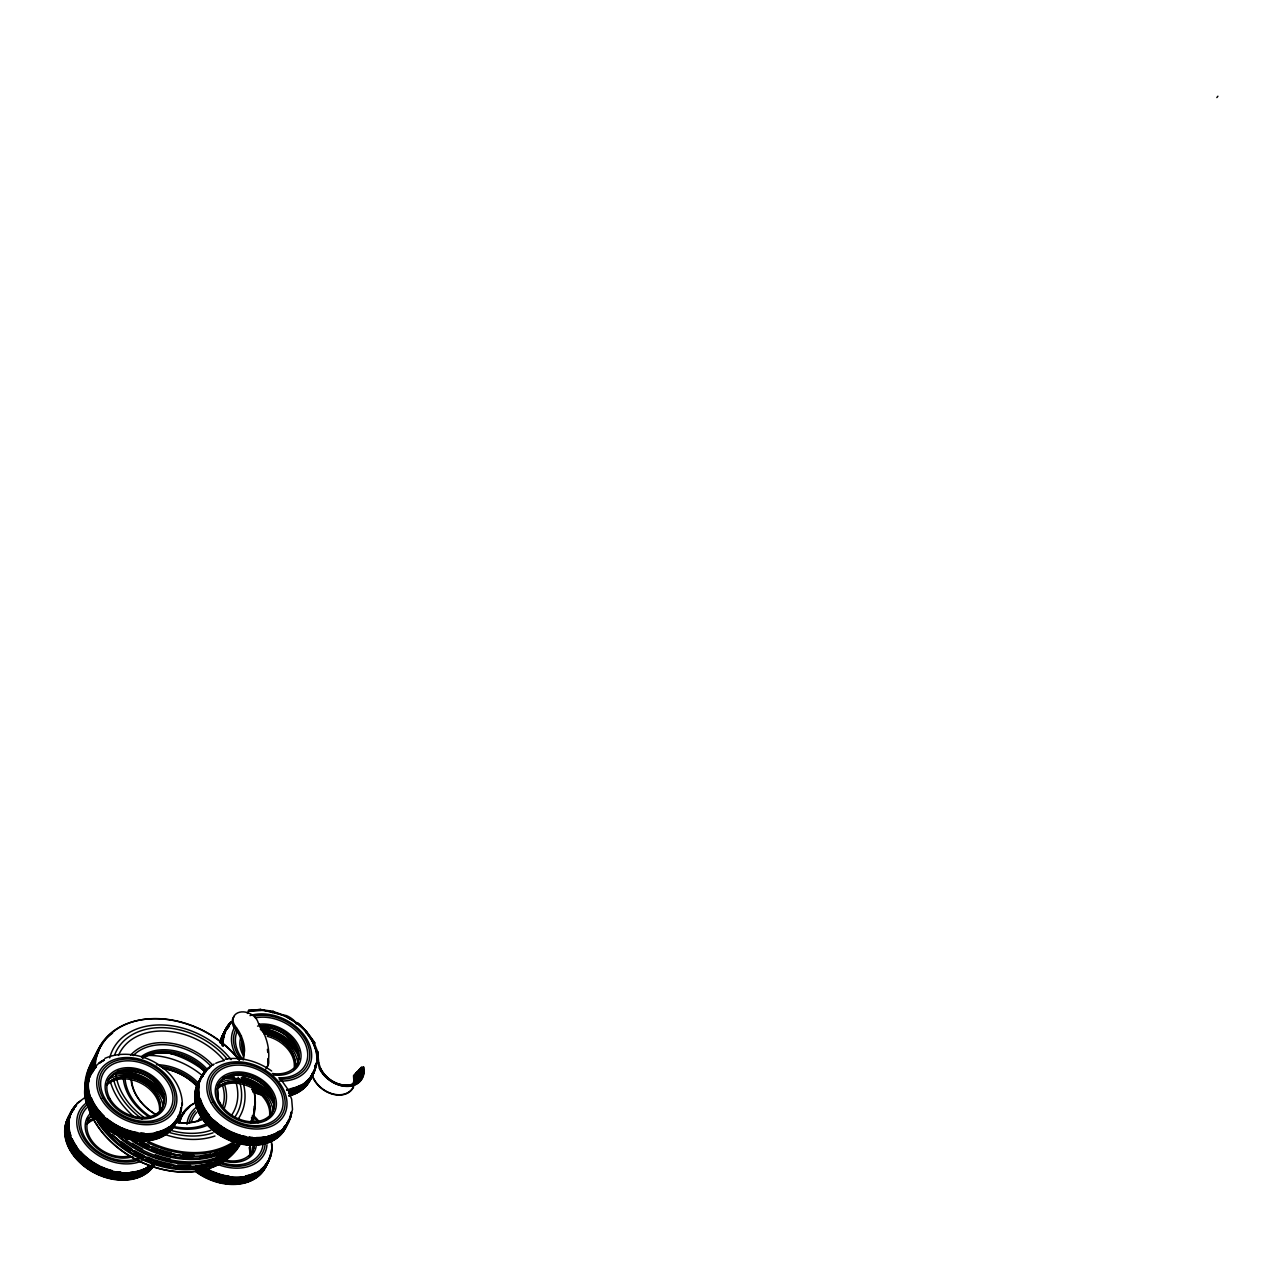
<?xml version="1.0" encoding="UTF-8"?>
<svg xmlns="http://www.w3.org/2000/svg" width="1282" height="1282" viewBox="0 0 1282 1282"><rect width="100%" height="100%" fill="white"/><g stroke="black" fill="none" stroke-linecap="round" stroke-linejoin="round"><path stroke-width="1.5" d="M243.292 1057.906L243.74 1052.314A50.655 37.29 27 0 0 237.426 1031.994L233.532 1026.465A13.413 9.871 27 0 1 234.318 1016.273M243.5 1058.964L244.558 1050.695A50.655 37.29 27 0 0 238.26 1030.375L234.366 1024.847A13.413 9.871 27 0 1 241.625 1011.899A13.413 9.871 27 0 1 258.291 1023.036A72.705 53.523 27 0 1 268.515 1059.942A13.413 9.871 27 0 1 266.656 1067.361M290.181 1118.641L292.504 1109.379L291.655 1099.219L287.681 1089.043M233.532 1026.465L234.366 1024.847M235.712 1029.366L236.529 1027.747M272.425 1012.636L273.05 1011.434L285.63 1015.825L260.631 1009.479L248.564 1010.456L247.41 1013.453M265.823 1068.98A13.413 9.871 27 0 0 267.698 1061.56L268.515 1059.942M296.366 1024.046C294.075 1016.498 272.297 1009.719 296.975 1022.828M305.965 1032.795L306.51 1031.337L296.975 1022.651C301.799 1023.02 328.192 1062.137 306.51 1031.337M305.533 1031.481L312.359 1041.112L313.577 1041.288L317.856 1052.234L317.84 1060.518M314.635 1066.816L317.247 1062.025L316.334 1051.304L317.856 1052.234M1217.9 96.23L1216.858 97.576M354.473 1076.704C352.726 1073.338 357.63 1073.899 355.098 1079.172A22.307 16.554 36.8 0 1 353.976 1083.514M354.81 1074.22L356.364 1073.162L356.332 1078.547M355.899 1073.034L358.287 1071.079L358.127 1075.983A22.868 16.97 36.8 0 1 354.505 1084.091M357.838 1070.951L359.649 1069.637L359.489 1074.556A23.124 17.163 36.8 0 1 352.117 1085.437M359.2 1069.508L360.739 1068.451L360.579 1073.403A23.332 17.323 36.8 0 1 354.505 1083.611M360.29 1068.323L363.767 1067.041L364.072 1072.377A25.72 19.086 36.8 0 1 344.858 1086.303A25.72 19.086 36.8 0 1 319.314 1068.194M76.792 1103.482L84.804 1097.632M273.05 1011.434L273.37 1012.155M104.82 1058.403C136.709 1044.125 182.172 1068.659 182.381 1104.988M248.564 1010.456L260.631 1009.479M248.884 1010.36L249.525 1011.097C280.373 1005.841 317.519 1028.805 317.455 1062.105L318.753 1062.906L317.68 1051.833M249.637 1011.242L261.191 1010.36M225.135 1059.204C241.513 1056.432 258.275 1061.528 271.656 1071.015M260.358 1009.559L273.226 1011.338M317.455 1062.105L319.506 1068.21A25.448 18.877 36.8 0 0 344.778 1086.126A25.448 18.877 36.8 0 0 363.767 1072.361L363.463 1067.057M280.838 1079.38L287.649 1088.979M312.359 1041.112L316.542 1051.673M318.593 1062.538L320.644 1068.563A23.509 17.451 36.8 0 0 343.993 1085.101A23.509 17.451 36.8 0 0 361.556 1072.393L361.252 1067.297M317.327 1057.378L317.632 1060.903M359.97 1068.675L360.258 1073.739A23.268 17.275 36.8 0 1 354.201 1083.931M358.864 1069.845L359.168 1074.893A23.076 17.115 36.8 0 1 355.515 1083.082M357.39 1072.056L357.678 1077.12A23.22 17.243 36.8 0 1 354.986 1084.219M356.941 1071.928L357.229 1076.944A22.707 16.858 36.8 0 1 354.585 1083.883M356.364 1073.162L356.652 1078.21A23.028 17.099 36.8 0 1 355.499 1082.681M355.579 1073.387L355.867 1078.37A22.451 16.666 36.8 0 1 354.745 1082.729M354.489 1074.556L354.777 1079.524A22.243 16.506 36.8 0 1 353.656 1083.835M353.512 1075.598L353.832 1080.998A22.403 16.618 36.8 0 1 352.71 1085.357M353.736 1086.639A24.021 17.82 36.8 0 1 332.23 1094.059A24.021 17.82 36.8 0 1 311.814 1074.556M361.909 1067.041A23.957 17.788 36.8 0 1 347.101 1085.245A23.957 17.788 36.8 0 1 320.516 1068.291M352.87 1087.809A23.765 17.644 36.8 0 1 331.349 1093.482A23.765 17.644 36.8 0 1 312.087 1074.46M353.816 1080.55A22.066 16.378 36.8 0 1 352.71 1084.828M355.226 1079.7A22.772 16.89 36.8 0 1 354.088 1084.123M353.159 1084.38A23.332 17.323 36.8 0 1 350.114 1085.517M357.261 1082.04A23.861 17.708 36.8 0 1 354.826 1084.027M361.043 1073.579A23.861 17.708 36.8 0 1 359.857 1078.21M358.351 1077.745A23.396 17.355 36.8 0 1 354.874 1084.46M358.768 1079.332A23.653 17.563 36.8 0 1 356.188 1083.13M360.418 1068.803A23.797 17.66 36.8 0 1 360.723 1073.931M359.537 1078.547A23.797 17.66 36.8 0 1 357.95 1081.207M355.547 1079.364A22.82 16.938 36.8 0 1 354.938 1082.393M356.108 1080.101A22.98 17.051 36.8 0 1 355.178 1083.002M356.188 1078.018A22.515 16.714 36.8 0 1 355.066 1082.393M359.313 1069.973A23.605 17.515 36.8 0 1 358.447 1079.652M234.013 1144.81A84.772 62.417 27 0 1 139.321 1141.99M92.448 1071.72A84.772 62.417 27 0 1 105.188 1040.071M252.314 1118.032A84.772 62.417 27 0 1 251.288 1121.526M237.458 1143.031A84.772 62.417 27 0 1 133.44 1140.74M91.599 1071.624A84.772 62.417 27 0 1 101.839 1044.654M214.943 1136.012A71.76 52.834 27 0 1 165.474 1134.634M134.69 1117.327A71.76 52.834 27 0 1 110.316 1081.463M109.707 1057.89A71.76 52.834 27 0 1 161.195 1024.943A71.76 52.834 27 0 1 231.064 1059.621M241.32 1077.297A71.76 52.834 27 0 1 242.635 1081.03M243.676 1084.796A71.76 52.834 27 0 1 238.148 1119.058M237.218 1144.89A84.772 62.417 27 0 1 125.267 1139.281M89.996 1074.781A84.772 62.417 27 0 1 100.236 1047.811M234.398 1144.057A84.772 62.417 27 0 1 141.308 1142.15M92.817 1070.967A84.772 62.417 27 0 1 112.592 1033.116M254.173 1106.19A84.772 62.417 27 0 1 253.74 1111.847M252.698 1117.279A84.772 62.417 27 0 1 251.064 1122.487M213.1 1132.791A67.962 50.03 27 0 1 168.295 1132.15M142.03 1118.946A67.962 50.03 27 0 1 113.553 1079.364M114.547 1055.23A67.962 50.03 27 0 1 163.631 1027.667A67.962 50.03 27 0 1 227.202 1059.028M238.083 1077.201A67.962 50.03 27 0 1 235.071 1116.75M233.981 1142.887A84.772 62.417 27 0 1 147.382 1142.486M93.971 1068.723A84.772 62.417 27 0 1 148.968 1018.918A84.772 62.417 27 0 1 238.148 1058.868M251.528 1121.942A84.772 62.417 27 0 0 253.243 1087.633A84.003 61.84 27 0 1 250.439 1122.535M232.218 1142.695A84.003 61.84 27 0 1 148.744 1141.605M95.156 1066.271A84.003 61.84 27 0 1 151.596 1018.693A84.003 61.84 27 0 1 239.093 1059.861M237.074 1143.784A84.772 62.417 27 0 1 131.389 1140.387M91.214 1072.377A84.772 62.417 27 0 1 101.454 1045.407M210.889 1130.291A64.148 47.226 27 0 1 170.362 1130.227M143.808 1117.231A64.148 47.226 27 0 1 115.845 1073.21M118.505 1055.423A64.148 47.226 27 0 1 164.993 1031.081A64.148 47.226 27 0 1 223.773 1060.15M233.052 1074.508A64.148 47.226 27 0 1 234.478 1077.825M236.337 1083.546A64.148 47.226 27 0 1 231.625 1115.148M207.347 1125.211A54.293 39.966 27 0 1 172.669 1127.439M150.491 1117.984A54.293 39.966 27 0 1 123.312 1078.322M130.556 1055.262A54.293 39.966 27 0 1 212.892 1065.294M224.382 1084.107A54.293 39.966 27 0 1 223.837 1109.267M205.889 1124.09A52.177 38.428 27 0 1 172.541 1126.237M151.228 1117.151A52.177 38.428 27 0 1 125.091 1079.027M133.216 1055.583A52.177 38.428 27 0 1 211.21 1066.496M222.251 1084.588A52.177 38.428 27 0 1 222.379 1107.199M202.7 1119.25A45.88 33.781 27 0 1 177.685 1122.359M155.507 1114.314A45.88 33.781 27 0 1 131.084 1079.909M141.693 1056.32A45.88 33.781 27 0 1 207.331 1069.492M217.636 1088.963A45.88 33.781 27 0 1 217.876 1100.116M201.675 1119.25A44.822 32.995 27 0 1 177.237 1122.279M155.555 1114.427A44.822 32.995 27 0 1 131.693 1080.806M142.062 1057.746A44.822 32.995 27 0 1 206.21 1070.63M225.44 1160.034A84.003 61.84 27 0 1 89.516 1110.789M85.237 1085.742A84.003 61.84 27 0 1 86.215 1078.402M86.631 1076.656A84.003 61.84 27 0 1 93.249 1061.913M239.91 1144.858A84.772 62.417 27 0 1 162.878 1169.376A84.772 62.417 27 0 1 89.179 1110.116M84.981 1092.488A84.772 62.417 27 0 1 95.108 1057.874M239.141 1145.659A84.772 62.417 27 0 1 170.153 1168.351A84.772 62.417 27 0 1 97.464 1121.766M85.942 1086.399A84.772 62.417 27 0 1 96.262 1055.615M239.51 1144.922A84.772 62.417 27 0 1 100.108 1124.362M86.407 1081.832A84.772 62.417 27 0 1 96.647 1054.862M239.381 1144.586A84.772 62.417 27 0 1 106.855 1129.939M87.32 1080.037A84.772 62.417 27 0 1 97.56 1053.067M239.766 1143.832A84.772 62.417 27 0 1 112.544 1134.81M87.705 1079.284A84.772 62.417 27 0 1 97.945 1052.314M223.276 1157.438A83.731 61.648 27 0 1 214.366 1161.668M212.475 1162.341A83.731 61.648 27 0 1 195.809 1165.915M190.265 1166.283A83.731 61.648 27 0 1 112.864 1135.115M89.692 1071.207A83.731 61.648 27 0 1 91.984 1064.38M238.692 1144.297A84.772 62.417 27 0 1 118.04 1136.381M88.923 1076.88A84.772 62.417 27 0 1 99.163 1049.91M236.609 1145.05A83.731 61.648 27 0 1 121.662 1138.4M90.061 1075.261A83.731 61.648 27 0 1 91.294 1068.05M238.228 1145.13A83.731 61.648 27 0 1 234.927 1149.409M220.28 1160.947A83.731 61.648 27 0 1 213.068 1164.216M211.177 1164.905A83.731 61.648 27 0 1 192.556 1168.639M188.967 1168.831A83.731 61.648 27 0 1 101.631 1126.301M88.394 1073.755A83.731 61.648 27 0 1 90.012 1068.611M238.612 1144.377A83.731 61.648 27 0 1 234.077 1150.018M209.831 1164.713A83.731 61.648 27 0 1 206.258 1165.739M202.556 1166.572A83.731 61.648 27 0 1 192.941 1167.886M189.351 1168.094A83.731 61.648 27 0 1 176.323 1167.582M170.682 1166.796A83.731 61.648 27 0 1 153.648 1162.47M151.805 1161.829A83.731 61.648 27 0 1 146.276 1159.665M142.623 1158.031A83.731 61.648 27 0 1 133.777 1153.431M130.395 1151.396A83.731 61.648 27 0 1 120.668 1144.57M111.935 1136.926A83.731 61.648 27 0 1 103.121 1127.022M211.129 1162.165A83.731 61.648 27 0 1 207.556 1163.175M190.649 1165.53A83.731 61.648 27 0 1 177.621 1165.034M171.98 1164.248A83.731 61.648 27 0 1 154.946 1159.922M153.103 1159.265A83.731 61.648 27 0 1 147.574 1157.101M143.921 1155.483A83.731 61.648 27 0 1 135.075 1150.883M131.693 1148.848A83.731 61.648 27 0 1 121.966 1142.022M90.541 1068.723A83.731 61.648 27 0 1 93.907 1060.374M230.728 1149.073A83.731 61.648 27 0 1 217.043 1156.412M170.49 1159.04A83.731 61.648 27 0 1 155.394 1154.762M142.623 1149.217A83.731 61.648 27 0 1 132.318 1143.272M92.368 1065.951A83.731 61.648 27 0 1 97.993 1052.762M228.837 1148.784A83.731 61.648 27 0 1 218.26 1154.008M216.37 1154.681A83.731 61.648 27 0 1 212.876 1155.787M209.238 1156.717A83.731 61.648 27 0 1 199.704 1158.255M192.348 1158.672A83.731 61.648 27 0 1 133.536 1140.868M93.586 1063.547A83.731 61.648 27 0 1 95.878 1056.721M192.717 1157.918A83.731 61.648 27 0 1 181.515 1157.374M170.202 1155.483A83.731 61.648 27 0 1 158.856 1152.262M156.997 1151.605A83.731 61.648 27 0 1 151.484 1149.441M147.831 1147.823A83.731 61.648 27 0 1 138.969 1143.224M137.27 1142.214A83.731 61.648 27 0 1 133.921 1140.131M94.451 1061.063A83.731 61.648 27 0 1 97.801 1052.714M233.26 1144.121A83.731 61.648 27 0 1 219.559 1151.46M217.684 1152.133A83.731 61.648 27 0 1 214.174 1153.239M210.536 1154.169A83.731 61.648 27 0 1 201.002 1155.707M193.646 1156.108A83.731 61.648 27 0 1 139.882 1141.413M94.884 1060.999A83.731 61.648 27 0 1 97.176 1054.173M194.031 1155.354A83.731 61.648 27 0 1 182.813 1154.81M171.5 1152.919A83.731 61.648 27 0 1 160.154 1149.714M158.295 1149.057A83.731 61.648 27 0 1 152.782 1146.893M149.129 1145.275A83.731 61.648 27 0 1 141.998 1141.637M95.749 1058.515A83.731 61.648 27 0 1 99.115 1050.166M164.304 1068.643A45.88 33.781 27 0 1 196.867 1086.11M156.42 1064.749A45.88 33.781 27 0 1 198.389 1083.098M162.878 1051.721A71.215 52.434 27 0 1 204.415 1071.015A45.88 33.781 27 0 0 158.888 1052.875M145.94 1055.519A64.693 47.626 27 0 1 203.117 1076.319M142.799 1058.227A44.822 32.995 27 0 1 205.44 1072.137M143.328 1057.297A45.88 33.781 27 0 1 146.837 1055.615M148.696 1054.926A45.88 33.781 27 0 1 157.109 1053.035M159.946 1066.48A44.822 32.995 27 0 1 198.566 1085.646M162.862 1068.403A44.822 32.995 27 0 1 196.531 1085.774M108.281 1080.149A30.431 22.403 27 0 1 139.754 1072.762A30.431 22.403 27 0 1 163.743 1099.219M162.317 1108.049A30.431 22.403 27 0 1 159 1112.888M162.189 1107.968A30.287 22.291 27 0 1 153.952 1116.398M108.425 1080.213A30.287 22.291 27 0 1 144.001 1074.604A30.287 22.291 27 0 1 162.878 1106.142M181.804 1103.129A49.133 36.184 27 0 1 122.159 1128.464A49.133 36.184 27 0 1 96.054 1065.614M98.954 1063.018A49.133 36.184 27 0 1 104.066 1059.765M181.307 1108.754A49.133 36.184 27 0 1 113.265 1124.266A49.133 36.184 27 0 1 103.858 1060.166M181.034 1107.792A49.133 36.184 27 0 1 119.514 1128.945A49.133 36.184 27 0 1 95.365 1066.977M180.826 1108.193A49.133 36.184 27 0 1 119.322 1129.346A49.133 36.184 27 0 1 95.156 1067.377M179.624 1113.305A49.133 36.184 27 0 1 116.358 1129.49A49.133 36.184 27 0 1 94.499 1068.675M178.583 1116.302A49.133 36.184 27 0 1 114.659 1130.003A49.133 36.184 27 0 1 93.923 1069.797M178.39 1115.725A49.133 36.184 27 0 1 115.14 1131.894A49.133 36.184 27 0 1 93.266 1071.079M178.182 1116.125A49.133 36.184 27 0 1 114.931 1132.31A49.133 36.184 27 0 1 93.057 1071.48M177.22 1118.962A49.133 36.184 27 0 1 114.419 1133.256A49.133 36.184 27 0 1 91.278 1073.867M177.028 1119.362A49.133 36.184 27 0 1 115.364 1134.249A49.133 36.184 27 0 1 89.884 1075.774M106.726 1085.149A30.287 22.291 27 0 1 139.898 1082.649A30.287 22.291 27 0 1 159.529 1110.308M107.528 1083.578A30.287 22.291 27 0 1 140.7 1081.063A30.287 22.291 27 0 1 160.33 1108.722M107.416 1083.466A30.431 22.403 27 0 1 140.764 1080.95A30.431 22.403 27 0 1 160.474 1108.738M110.092 1078.466A33.444 24.63 27 0 1 143.231 1080.662A33.444 24.63 27 0 1 162.942 1106.831M176.051 1120.292A48.572 35.752 27 0 1 173.599 1123.176M169.128 1126.91A48.572 35.752 27 0 1 155.683 1132.407M144.273 1133.256A48.572 35.752 27 0 1 140.876 1133.016M137.414 1132.567A48.572 35.752 27 0 1 122.03 1127.952M120.396 1127.198A48.572 35.752 27 0 1 106.743 1118.481M104.082 1116.125A48.572 35.752 27 0 1 91.343 1097.857M92.032 1072.008A48.572 35.752 27 0 1 96.503 1065.951M99.371 1063.371A48.572 35.752 27 0 1 104.419 1060.166M175.842 1120.692A48.572 35.752 27 0 1 155.475 1132.807M137.206 1132.967A48.572 35.752 27 0 1 109.339 1121.077M103.874 1116.526A48.572 35.752 27 0 1 91.15 1098.273M91.006 1074.076A48.572 35.752 27 0 1 96.294 1066.352M171.532 1125.868A48.572 35.752 27 0 1 168.439 1128.272M147.478 1134.634A48.572 35.752 27 0 1 140.171 1134.394M136.725 1133.929A48.572 35.752 27 0 1 131.533 1132.855M129.835 1132.391A48.572 35.752 27 0 1 104.691 1118.689M99.74 1113.754A48.572 35.752 27 0 1 93.923 1105.869M92.993 1104.235A48.572 35.752 27 0 1 90.028 1097.536M88.218 1084.203A48.572 35.752 27 0 1 88.762 1080.422M93.362 1070.198A48.572 35.752 27 0 1 95.813 1067.313M178.198 1116.798A48.572 35.752 27 0 1 172.91 1124.538M177.172 1118.882A48.572 35.752 27 0 1 172.701 1124.939M171.323 1126.269A48.572 35.752 27 0 1 164.785 1130.724M147.27 1135.035A48.572 35.752 27 0 1 139.978 1134.794M136.517 1134.33A48.572 35.752 27 0 1 104.483 1119.09M99.531 1114.154A48.572 35.752 27 0 1 93.714 1106.27M91.15 1101.318A48.572 35.752 27 0 1 89.836 1097.937M87.977 1088.53A48.572 35.752 27 0 1 88.554 1080.822M93.153 1070.598A48.572 35.752 27 0 1 95.605 1067.714M177.333 1118.497A48.572 35.752 27 0 1 164.128 1132.022M162.606 1132.759A48.572 35.752 27 0 1 155.907 1135.067M154.128 1135.451A48.572 35.752 27 0 1 144.674 1136.365M141.036 1136.237A48.572 35.752 27 0 1 135.86 1135.628M130.684 1134.554A48.572 35.752 27 0 1 103.842 1120.372M97.576 1113.93A48.572 35.752 27 0 1 92.128 1105.933M91.278 1104.283A48.572 35.752 27 0 1 88.202 1095.854M87.32 1089.812A48.572 35.752 27 0 1 88.955 1078.466M89.66 1076.736A48.572 35.752 27 0 1 91.423 1073.451M176.756 1119.619A48.572 35.752 27 0 1 130.107 1135.676A48.572 35.752 27 0 1 87.625 1096.975M86.743 1090.95A48.572 35.752 27 0 1 89.083 1077.874M173.262 1125.756A48.572 35.752 27 0 1 170.81 1128.641M166.339 1132.391A48.572 35.752 27 0 1 162.894 1134.426M152.895 1137.871A48.572 35.752 27 0 1 143.44 1138.769M141.485 1138.736A48.572 35.752 27 0 1 136.357 1138.304M132.895 1137.727A48.572 35.752 27 0 1 129.45 1136.958M127.735 1136.493A48.572 35.752 27 0 1 100.028 1120.372M97.656 1117.856A48.572 35.752 27 0 1 91.839 1109.972M90.044 1106.703A48.572 35.752 27 0 1 86.968 1098.273M86.134 1088.306A48.572 35.752 27 0 1 90.205 1075.854M166.147 1132.791A48.572 35.752 27 0 1 162.702 1134.842M149.016 1138.849A48.572 35.752 27 0 1 136.164 1138.704M132.687 1138.128A48.572 35.752 27 0 1 129.242 1137.358M127.527 1136.91A48.572 35.752 27 0 1 108.009 1127.599M106.55 1126.558A48.572 35.752 27 0 1 99.82 1120.772M97.448 1118.257A48.572 35.752 27 0 1 91.631 1110.388M90.702 1108.754A48.572 35.752 27 0 1 86.759 1098.674M86.343 1096.655A48.572 35.752 27 0 1 85.878 1092.633M88.218 1079.556A48.572 35.752 27 0 1 89.996 1076.271M175.906 1121.317A48.572 35.752 27 0 1 171.884 1127.647M174.592 1123.945A48.572 35.752 27 0 1 170.121 1130.019M167.253 1132.583A48.572 35.752 27 0 1 153.968 1138.849M150.395 1139.57A48.572 35.752 27 0 1 142.751 1140.147M140.796 1140.099A48.572 35.752 27 0 1 135.668 1139.666M132.19 1139.105A48.572 35.752 27 0 1 116.902 1134.041M115.284 1133.24A48.572 35.752 27 0 1 86.711 1101.318M86.279 1099.636A48.572 35.752 27 0 1 85.397 1093.594M85.429 1089.684A48.572 35.752 27 0 1 90.573 1075.678M174.384 1124.346A48.572 35.752 27 0 1 169.913 1130.42M161.997 1136.205A48.572 35.752 27 0 1 153.776 1139.249M150.186 1139.97A48.572 35.752 27 0 1 135.459 1140.067M131.998 1139.506A48.572 35.752 27 0 1 105.861 1127.92M101.711 1124.554A48.572 35.752 27 0 1 86.07 1100.036M85.349 1096.014A48.572 35.752 27 0 1 85.141 1092.024M85.429 1088.178A48.572 35.752 27 0 1 87.529 1080.918M115.46 1074.316A38.3 28.204 27 0 1 162.638 1097.905M116.566 1072.858A40.062 29.502 27 0 1 163.118 1096.142M118.04 1071.159A41.825 30.784 27 0 1 163.952 1094.491M153.6 1165.642A49.133 36.184 27 0 1 90.525 1168.912A49.133 36.184 27 0 1 70.638 1113.577M153.119 1166.604A49.133 36.184 27 0 1 88.955 1169.184A49.133 36.184 27 0 1 71.343 1113.048M152.43 1166.7A48.572 35.752 27 0 1 149.978 1169.585M148.6 1170.915A48.572 35.752 27 0 1 145.507 1173.334M142.062 1175.37A48.572 35.752 27 0 1 132.062 1178.815M115.524 1179.232A48.572 35.752 27 0 1 66.568 1140.9M65.286 1129.25A48.572 35.752 27 0 1 66.888 1121.83M153.984 1165.434A49.133 36.184 27 0 1 89.836 1170.274A49.133 36.184 27 0 1 71.135 1113.449M151.212 1165.274A49.133 36.184 27 0 1 84.436 1156.156A49.133 36.184 27 0 1 80.638 1100.998M149.193 1166.075A48.572 35.752 27 0 1 145.747 1168.126M144.225 1168.863A48.572 35.752 27 0 1 130.171 1172.341M120.941 1172.197A48.572 35.752 27 0 1 117.479 1171.732M112.303 1170.658A48.572 35.752 27 0 1 100.445 1166.364M98.842 1165.562A48.572 35.752 27 0 1 80.494 1151.557M76.792 1146.909A48.572 35.752 27 0 1 72.112 1138.72M70.798 1135.339A48.572 35.752 27 0 1 76.567 1105.116M148.984 1166.492A48.572 35.752 27 0 1 129.963 1172.742M120.732 1172.597A48.572 35.752 27 0 1 117.271 1172.149M112.095 1171.059A48.572 35.752 27 0 1 71.904 1139.121M70.59 1135.74A48.572 35.752 27 0 1 69.613 1132.375M68.891 1128.336A48.572 35.752 27 0 1 71.071 1113.257M73.907 1108.401A48.572 35.752 27 0 1 76.359 1105.517M152.51 1164.425A49.133 36.184 27 0 1 88.089 1159.793A49.133 36.184 27 0 1 75.91 1105.18M75.414 1106.158A49.133 36.184 27 0 0 87.609 1160.771A49.133 36.184 27 0 0 152.029 1165.386A48.572 35.752 27 0 1 134.193 1174.632M150.09 1166.283A48.572 35.752 27 0 1 145.058 1169.505M140.267 1171.54A48.572 35.752 27 0 1 131.373 1173.527M123.633 1173.799A48.572 35.752 27 0 1 113.313 1172.437M111.598 1172.02A48.572 35.752 27 0 1 88.907 1161.22M79.804 1152.919A48.572 35.752 27 0 1 73.058 1143.416M72.193 1141.765A48.572 35.752 27 0 1 70.718 1138.4M68.283 1123.385A48.572 35.752 27 0 1 73.411 1109.363M149.882 1166.684A48.572 35.752 27 0 1 144.85 1169.905M140.059 1171.94A48.572 35.752 27 0 1 131.165 1173.927M123.441 1174.2A48.572 35.752 27 0 1 116.582 1173.511M111.39 1172.437A48.572 35.752 27 0 1 85.91 1159.425M79.596 1153.319A48.572 35.752 27 0 1 72.85 1143.816M71.984 1142.166A48.572 35.752 27 0 1 70.51 1138.801M68.074 1123.785A48.572 35.752 27 0 1 73.218 1109.779M151.821 1165.787A49.133 36.184 27 0 1 87.4 1161.172A49.133 36.184 27 0 1 75.221 1106.558M152.558 1165.739A49.133 36.184 27 0 1 88.778 1163.96A49.133 36.184 27 0 1 73.266 1109.251M130.508 1175.209A48.572 35.752 27 0 1 110.733 1173.719M109.034 1173.254A48.572 35.752 27 0 1 100.525 1170.178M98.89 1169.424A48.572 35.752 27 0 1 68.699 1136.701M68.267 1135.035A48.572 35.752 27 0 1 67.369 1128.993M67.626 1123.16A48.572 35.752 27 0 1 69.725 1115.917M71.488 1112.616A48.572 35.752 27 0 1 73.731 1109.571M151.532 1166.524A48.572 35.752 27 0 1 92.721 1167.549A48.572 35.752 27 0 1 69.148 1117.039M151.981 1166.86A49.133 36.184 27 0 1 87.176 1164.344A49.133 36.184 27 0 1 73.987 1108.962M151.324 1168.158A49.133 36.184 27 0 1 88.602 1167.101A49.133 36.184 27 0 1 70.847 1113.177M150.667 1168.223A48.572 35.752 27 0 1 139.626 1175.434M136.277 1176.588A48.572 35.752 27 0 1 132.751 1177.453M116.213 1177.87A48.572 35.752 27 0 1 82.465 1162.357M77.513 1157.438A48.572 35.752 27 0 1 71.696 1149.553M70.75 1147.919A48.572 35.752 27 0 1 66.824 1137.839M66.408 1135.836A48.572 35.752 27 0 1 65.895 1129.827M66.536 1124.09A48.572 35.752 27 0 1 68.283 1118.737M150.186 1169.184A48.572 35.752 27 0 1 132.254 1178.414M113.986 1178.575A48.572 35.752 27 0 1 87.577 1167.742M86.118 1166.7A48.572 35.752 27 0 1 67.305 1142.182M132.863 1156.572A32.146 23.669 27 0 1 94.227 1145.723A32.146 23.669 27 0 1 90.253 1113.529M137.879 1158.527A38.011 27.98 27 0 1 91.743 1146.316A38.011 27.98 27 0 1 86.695 1107.904M139.113 1159.857A40.062 29.502 27 0 1 89.083 1145.547A40.062 29.502 27 0 1 87.529 1104.395M141.821 1160.899A42.114 31.008 27 0 1 88.282 1147.31A42.114 31.008 27 0 1 85.926 1103.257M136.469 1176.187A48.572 35.752 27 0 1 132.959 1177.052M116.422 1177.469A48.572 35.752 27 0 1 99.307 1172.597M97.672 1171.844A48.572 35.752 27 0 1 82.673 1161.957M77.705 1157.037A48.572 35.752 27 0 1 71.888 1149.153M70.959 1147.518A48.572 35.752 27 0 1 67.481 1139.121M67.033 1137.438A48.572 35.752 27 0 1 66.103 1129.426M128.585 1156.14A30.287 22.291 27 0 1 94.131 1143.656A30.287 22.291 27 0 1 91.679 1114.699M86.775 1124.33A30.287 22.291 27 0 1 94.708 1119.458M87.593 1122.744A30.287 22.291 27 0 1 92.528 1119.138M87.48 1122.647A30.431 22.403 27 0 1 92.432 1119.026M87.224 1119.442A33.444 24.63 27 0 1 93.442 1116.237M297.985 1052.41A30.431 22.403 27 0 0 260.166 1027.122A30.287 22.291 27 0 1 292.392 1041.609A30.287 22.291 27 0 1 293.642 1069.14M298.241 1060.631A30.431 22.403 27 0 1 295.052 1067.746M257.554 1026.113A30.287 22.291 27 0 1 298.225 1049.237A30.287 22.291 27 0 1 272.425 1073.499M243.836 1053.355A30.287 22.291 27 0 1 241.641 1042.41M258.611 1024.302A32.146 23.669 27 0 1 300.116 1049.638A32.146 23.669 27 0 1 273.387 1074.989M243.083 1055.15A32.146 23.669 27 0 1 241.449 1035.824M255.406 1017.86A38.011 27.98 27 0 1 305.757 1044.894A38.011 27.98 27 0 1 278.771 1077.761M243.26 1060.006A38.011 27.98 27 0 1 237.25 1031.145M254.637 1016.065A40.062 29.502 27 0 1 307.696 1044.558A40.062 29.502 27 0 1 279.252 1079.204M240.615 1058.948A40.062 29.502 27 0 1 235.487 1030.055M250.022 1015.6A42.114 31.008 27 0 1 308.722 1042.859A42.114 31.008 27 0 1 279.556 1081.03M239.333 1060.278A42.114 31.008 27 0 1 235.071 1026.513M316.478 1062.762A49.133 36.184 27 0 1 286.96 1089.78M223.34 1045.727A49.133 36.184 27 0 1 230.808 1021.962M315.741 1064.525A48.572 35.752 27 0 1 305.485 1082.088M300.437 1085.309A48.572 35.752 27 0 1 290.437 1088.738M223.885 1037.282A48.572 35.752 27 0 1 225.969 1030.023M227.747 1026.738A48.572 35.752 27 0 1 231.257 1022.299M316.285 1063.163A49.133 36.184 27 0 1 286.751 1090.181M223.132 1046.128A49.133 36.184 27 0 1 230.6 1022.363M315.789 1064.124A49.133 36.184 27 0 1 289.988 1090.549M222.459 1045.391A49.133 36.184 27 0 1 230.119 1023.324M315.58 1064.541A49.133 36.184 27 0 1 289.78 1090.966M222.251 1045.792A49.133 36.184 27 0 1 229.911 1023.725M314.378 1069.653A49.133 36.184 27 0 1 289.123 1092.248M221.578 1042.106A49.133 36.184 27 0 1 229.254 1025.023M290.085 1092.536A48.572 35.752 27 0 0 312.808 1072.441A49.133 36.184 27 0 1 289.476 1094.668M221.546 1043.372A48.572 35.752 27 0 1 223.837 1034.205M226.674 1029.366A48.572 35.752 27 0 1 229.125 1026.481M313.337 1072.649A49.133 36.184 27 0 1 288.546 1093.37M221.001 1043.227A49.133 36.184 27 0 1 228.677 1026.145M313.145 1072.072A49.133 36.184 27 0 1 289.684 1094.267M258.964 1092.184A49.133 36.184 27 0 1 252.185 1089.396M228.02 1027.427A49.133 36.184 27 0 0 220.552 1042.587A48.572 35.752 27 0 1 222.283 1037.266M258.756 1092.584A49.133 36.184 27 0 1 251.977 1089.796M220.344 1043.003A49.133 36.184 27 0 1 227.811 1027.827M311.975 1075.31A49.133 36.184 27 0 1 288.995 1095.629M260.006 1094.123A49.133 36.184 27 0 1 253.147 1091.527M220.2 1042.058A49.133 36.184 27 0 1 226.033 1030.215M311.782 1075.71A49.133 36.184 27 0 1 288.787 1096.03M261.544 1095.036A49.133 36.184 27 0 1 252.939 1091.927M219.991 1042.458A49.133 36.184 27 0 1 224.638 1032.122M267.265 1036.321A30.287 22.291 27 0 1 294.283 1066.656M264.3 1033.981A30.287 22.291 27 0 1 295.084 1065.07M264.3 1033.853A30.431 22.403 27 0 1 295.229 1065.086M262.89 1032.122A33.444 24.63 27 0 1 297.777 1064.893M313.433 1072.185A48.572 35.752 27 0 1 290.229 1089.155M223.469 1039.59A48.572 35.752 27 0 1 225.76 1030.424M226.594 1028.757A48.572 35.752 27 0 1 231.048 1022.699M299.748 1086.671A48.572 35.752 27 0 1 296.623 1088.098M222.924 1044.477A48.572 35.752 27 0 1 224.574 1033.116M312.952 1073.146A48.572 35.752 27 0 1 311.173 1076.447M306.077 1082.617A48.572 35.752 27 0 1 296.414 1088.498M222.731 1044.878A48.572 35.752 27 0 1 225.071 1031.802M227.908 1026.946A48.572 35.752 27 0 1 230.359 1024.062M312.744 1073.547A48.572 35.752 27 0 1 307.456 1081.287M309.25 1079.7A48.572 35.752 27 0 1 298.882 1088.37M297.36 1089.107A48.572 35.752 27 0 1 290.661 1091.415M222.106 1042.25A48.572 35.752 27 0 1 223.116 1036.609M224.414 1033.084A48.572 35.752 27 0 1 226.177 1029.799M308.017 1082.104A48.572 35.752 27 0 1 297.648 1090.774M259.06 1091.767A48.572 35.752 27 0 1 252.362 1089.011M310.661 1077.665A48.572 35.752 27 0 1 297.456 1091.174M258.852 1092.168A48.572 35.752 27 0 1 253.788 1090.165M222.972 1035.904A48.572 35.752 27 0 1 224.751 1032.603M296.959 1092.152A48.572 35.752 27 0 1 292.184 1094.171M258.371 1093.129A48.572 35.752 27 0 1 254.974 1091.847M310.164 1078.627A48.572 35.752 27 0 1 304.876 1086.367M309.138 1080.694A48.572 35.752 27 0 1 304.667 1086.767M301.799 1089.331A48.572 35.752 27 0 1 291.976 1094.588M258.163 1093.53A48.572 35.752 27 0 1 253.099 1091.543M261.272 1030.6A38.3 28.204 27 0 1 299.539 1058.996M260.358 1029.286A40.062 29.502 27 0 1 297.873 1052.49M260.246 1027.731A41.825 30.784 27 0 1 298.706 1050.839M253.948 1145.771A30.431 22.403 27 0 1 252.506 1151.508M253.804 1145.707A30.287 22.291 27 0 1 249.077 1156.252M254.349 1146.108A30.287 22.291 27 0 1 224.094 1159.857M256.224 1146.092A32.146 23.669 27 0 1 224.013 1161.188M197.572 1121.558A32.146 23.669 27 0 1 200.377 1117.824M263.082 1143.752A38.011 27.98 27 0 1 221.017 1162.373M191.483 1121.718A38.011 27.98 27 0 1 196.819 1112.199M251.416 1117.904A38.011 27.98 27 0 1 254.076 1120.644M265.134 1144.057A40.062 29.502 27 0 1 218.18 1162.71M189.255 1122.76A40.062 29.502 27 0 1 195.281 1110.789M252.089 1116.109A40.062 29.502 27 0 1 258.115 1122.744M266.993 1144.746A42.114 31.008 27 0 1 215.937 1163.639M186.98 1124.426A42.114 31.008 27 0 1 196.05 1107.552M253.275 1115.372A42.114 31.008 27 0 1 259.204 1121.782M269.589 1159.136A49.133 36.184 27 0 1 205.537 1168.463A48.572 35.752 27 0 0 229.125 1176.684M179.111 1122.327A49.133 36.184 27 0 1 180.89 1116.894M181.724 1115.212A49.133 36.184 27 0 1 194.255 1103.209M271.431 1141.493A49.133 36.184 27 0 1 270.294 1157.39M265.07 1165.226A48.572 35.752 27 0 0 268.259 1160.563A48.572 35.752 27 0 1 262.89 1168.399M255.871 1172.421A48.572 35.752 27 0 1 245.872 1175.866M229.334 1176.283A48.572 35.752 27 0 1 212.219 1171.411M210.569 1170.658A48.572 35.752 27 0 1 207.347 1169.008M180.105 1120.66A48.572 35.752 27 0 1 181.403 1117.135M184.239 1112.279A48.572 35.752 27 0 1 189.56 1106.831M271.383 1149.746A48.572 35.752 27 0 1 270.374 1155.37M267.105 1162.598A48.572 35.752 27 0 1 260.711 1169.601M255.663 1172.822A48.572 35.752 27 0 1 245.663 1176.267M179.448 1122.904A48.572 35.752 27 0 1 181.195 1117.535M182.973 1114.25A48.572 35.752 27 0 1 189.351 1107.231M270.63 1153.928A48.572 35.752 27 0 1 268.867 1159.297M271.496 1143.608A49.133 36.184 27 0 1 252.394 1174.841A49.133 36.184 27 0 1 205.328 1168.863M178.903 1122.728A49.133 36.184 27 0 1 194.047 1103.626M271.015 1153.175A49.133 36.184 27 0 1 203.261 1168.88M178.887 1121.83A49.133 36.184 27 0 1 185.537 1110.436M269.332 1158.64A49.133 36.184 27 0 1 200.857 1169.585M179.336 1119.955A49.133 36.184 27 0 1 183.39 1113.545M269.236 1157.902A49.133 36.184 27 0 1 198.774 1169.681M181.627 1116.173A49.133 36.184 27 0 1 184.111 1113.257M268.114 1161.059A49.133 36.184 27 0 1 196.643 1169.921M180.97 1117.455A49.133 36.184 27 0 0 178.102 1122.375A49.133 36.184 27 0 1 180.073 1119.234M267.201 1162.822A49.133 36.184 27 0 1 195.745 1171.684M249.189 1147.55A30.287 22.291 27 0 1 249.718 1153.768M249.99 1145.98A30.287 22.291 27 0 1 250.519 1152.181A30.431 22.403 27 0 0 250.134 1145.964M252.57 1146.829A33.444 24.63 27 0 1 253.211 1152.005M258.627 1171.732A48.572 35.752 27 0 1 255.182 1173.783M248.692 1176.363A48.572 35.752 27 0 1 245.166 1177.229M226.898 1177.389A48.572 35.752 27 0 1 203.501 1168.543M179.416 1122.022A48.572 35.752 27 0 1 183.534 1113.657M268.387 1160.258A48.572 35.752 27 0 1 266.608 1163.559M260.006 1170.979A48.572 35.752 27 0 1 254.974 1174.184M248.484 1176.764A48.572 35.752 27 0 1 244.974 1177.629M237.458 1178.495A48.572 35.752 27 0 1 233.564 1178.495M228.436 1178.046A48.572 35.752 27 0 1 203.293 1168.944M179.208 1122.439A48.572 35.752 27 0 1 180.506 1118.914M268.691 1160.915A49.133 36.184 27 0 1 201.498 1168.303M178.679 1122.231A49.133 36.184 27 0 1 188.246 1108.241M267.521 1161.957A48.572 35.752 27 0 1 257.762 1173.431M254.317 1175.482A48.572 35.752 27 0 1 246.08 1178.527M244.317 1178.911A48.572 35.752 27 0 1 234.862 1179.825M232.907 1179.777A48.572 35.752 27 0 1 202.652 1170.242M266.944 1163.078A48.572 35.752 27 0 1 200.537 1170.386M264.525 1167.662A48.572 35.752 27 0 1 256.528 1175.85M253.083 1177.886A48.572 35.752 27 0 1 246.609 1180.466M237.507 1182.1A48.572 35.752 27 0 1 228.276 1181.956M223.084 1181.187A48.572 35.752 27 0 1 196.947 1169.617M263.243 1169.633A48.572 35.752 27 0 1 252.875 1178.286M248.099 1180.321A48.572 35.752 27 0 1 242.875 1181.732M237.298 1182.501A48.572 35.752 27 0 1 228.068 1182.357M222.876 1181.587A48.572 35.752 27 0 1 196.739 1170.017M266.592 1165.017A49.133 36.184 27 0 1 196.434 1170.322M177.894 1122.776A49.133 36.184 27 0 1 179.688 1119.442M266.111 1165.979A49.133 36.184 27 0 1 195.954 1171.283M179.192 1120.404A49.133 36.184 27 0 1 181.467 1117.327M257.426 1176.043A48.572 35.752 27 0 1 254.156 1178.286M252.394 1179.264A48.572 35.752 27 0 1 242.394 1182.693M238.708 1183.286A48.572 35.752 27 0 1 225.856 1183.126M222.379 1182.565A48.572 35.752 27 0 1 218.934 1181.796M217.235 1181.331A48.572 35.752 27 0 1 196.242 1170.979M265.598 1165.739A48.572 35.752 27 0 1 260.31 1173.479M257.233 1176.443A48.572 35.752 27 0 1 242.186 1183.11M238.5 1183.687A48.572 35.752 27 0 1 225.648 1183.526M222.171 1182.966A48.572 35.752 27 0 1 218.741 1182.196M217.027 1181.732A48.572 35.752 27 0 1 197.492 1172.421M265.39 1166.139A48.572 35.752 27 0 1 260.102 1173.879M267.409 1049.381A72.705 53.523 27 0 1 267.778 1052.49M267.922 1058.579A72.705 53.523 27 0 1 267.698 1061.56M217.507 1086.174A30.431 22.403 27 0 1 249.573 1076.944A30.431 22.403 27 0 1 273.931 1105.068M273.883 1106.59A30.431 22.403 27 0 1 273.13 1110.5M272.441 1112.327A30.431 22.403 27 0 1 269.124 1117.183M267.922 1118.096A30.287 22.291 27 0 1 265.438 1119.907M217.652 1086.223A30.287 22.291 27 0 1 252.923 1078.338A30.287 22.291 27 0 1 273.002 1110.436M272.313 1112.247A30.287 22.291 27 0 1 269.012 1117.071M291.639 1112.632A49.133 36.184 27 0 1 223.597 1128.16A49.133 36.184 27 0 1 214.19 1064.044M215.729 1063.291A49.133 36.184 27 0 1 224.302 1060.567M279.059 1131.605A48.572 35.752 27 0 1 267.377 1136.685M263.788 1137.406A48.572 35.752 27 0 1 249.061 1137.519M245.599 1136.942A48.572 35.752 27 0 1 242.154 1136.173M240.439 1135.708A48.572 35.752 27 0 1 220.905 1126.413M219.462 1125.372A48.572 35.752 27 0 1 212.732 1119.587M210.36 1117.071A48.572 35.752 27 0 1 200.12 1099.171M198.966 1093.45A48.572 35.752 27 0 1 198.838 1087.521M201.13 1078.37A48.572 35.752 27 0 1 203.966 1073.515M290.902 1112.872A48.572 35.752 27 0 1 289.508 1118.401M288.819 1120.131A48.572 35.752 27 0 1 283.514 1127.856M291.447 1113.032A49.133 36.184 27 0 1 226.722 1130.516A49.133 36.184 27 0 1 208.886 1067.698M291.158 1112.071A49.133 36.184 27 0 1 226.209 1131.477A49.133 36.184 27 0 1 210.008 1067.489M289.924 1118.176A49.133 36.184 27 0 1 227.138 1132.471A49.133 36.184 27 0 1 203.982 1073.082M289.748 1117.6A49.133 36.184 27 0 1 226.481 1133.769A49.133 36.184 27 0 1 204.623 1072.954M288.706 1120.596A49.133 36.184 27 0 1 224.783 1134.282A49.133 36.184 27 0 1 204.046 1074.076M288.514 1120.019A49.133 36.184 27 0 1 225.263 1136.189A49.133 36.184 27 0 1 203.389 1075.374M287.841 1122.279A49.133 36.184 27 0 1 225.039 1136.589A49.133 36.184 27 0 1 201.899 1077.184M287.344 1123.256A49.133 36.184 27 0 1 225.696 1138.144A49.133 36.184 27 0 1 200.216 1079.652M287.617 1121.782A49.133 36.184 27 0 1 226.658 1139.105A49.133 36.184 27 0 1 200.008 1080.053M216.85 1089.444A30.287 22.291 27 0 1 250.022 1086.928A30.287 22.291 27 0 1 269.653 1114.587M217.652 1087.857A30.287 22.291 27 0 1 253.179 1086.559A30.431 22.403 27 0 1 269.861 1116.943M269.717 1116.894A30.287 22.291 27 0 0 253.179 1086.559A30.431 22.403 27 0 0 217.539 1087.761M220.216 1082.761A33.444 24.63 27 0 1 253.355 1084.957A33.444 24.63 27 0 1 273.066 1111.125M286.174 1124.57A48.572 35.752 27 0 1 283.723 1127.455M279.252 1131.189A48.572 35.752 27 0 1 275.806 1133.24M274.284 1133.993A48.572 35.752 27 0 1 267.585 1136.285M265.807 1136.685A48.572 35.752 27 0 1 256.352 1137.583M252.714 1137.455A48.572 35.752 27 0 1 249.269 1137.102M245.807 1136.541A48.572 35.752 27 0 1 242.362 1135.772M240.647 1135.307A48.572 35.752 27 0 1 214.206 1120.404M209.27 1115.164A48.572 35.752 27 0 1 200.329 1098.754M201.338 1077.97A48.572 35.752 27 0 1 206.626 1070.23M283.034 1128.833A48.572 35.752 27 0 0 287.488 1122.76A48.572 35.752 27 0 1 282.168 1130.516M280.149 1131.397A48.572 35.752 27 0 1 275.117 1134.618M263.291 1138.384A48.572 35.752 27 0 1 257.602 1138.929M252.009 1138.833A48.572 35.752 27 0 1 248.58 1138.48M241.657 1137.15A48.572 35.752 27 0 1 229.815 1132.855M228.196 1132.054A48.572 35.752 27 0 1 209.863 1118.032M206.162 1113.401A48.572 35.752 27 0 1 201.482 1105.212M199.191 1098.45A48.572 35.752 27 0 1 198.261 1090.437M198.341 1088.498A48.572 35.752 27 0 1 198.886 1084.7M203.485 1074.476A48.572 35.752 27 0 1 205.937 1071.608M287.296 1123.16A48.572 35.752 27 0 1 282.825 1129.234M279.957 1131.798A48.572 35.752 27 0 1 274.909 1135.019M263.098 1138.785A48.572 35.752 27 0 1 253.499 1139.313M251.801 1139.233A48.572 35.752 27 0 1 248.371 1138.881M244.91 1138.32A48.572 35.752 27 0 1 218.773 1126.734M214.607 1123.369A48.572 35.752 27 0 1 201.274 1105.613M199.96 1102.232A48.572 35.752 27 0 1 198.982 1098.85M198.261 1094.828A48.572 35.752 27 0 1 198.053 1090.838M198.341 1086.992A48.572 35.752 27 0 1 200.441 1079.732M202.203 1076.447A48.572 35.752 27 0 1 204.447 1073.403M279.3 1133.096A48.572 35.752 27 0 1 264.252 1139.746M256.737 1140.611A48.572 35.752 27 0 1 252.842 1140.611M247.714 1140.163A48.572 35.752 27 0 1 242.522 1139.249M240.808 1138.833A48.572 35.752 27 0 1 218.116 1128.032M216.69 1126.942A48.572 35.752 27 0 1 202.252 1110.212M201.402 1108.577A48.572 35.752 27 0 1 198.325 1100.148M197.604 1096.11A48.572 35.752 27 0 1 199.079 1082.761M199.784 1081.03A48.572 35.752 27 0 1 201.546 1077.729M281.591 1131.653A48.572 35.752 27 0 0 286.062 1125.58A48.572 35.752 27 0 1 283.194 1130.452M280.213 1132.967A48.572 35.752 27 0 1 233.052 1137.679A48.572 35.752 27 0 1 197.749 1101.27M197.043 1097.232A48.572 35.752 27 0 1 199.207 1082.152M286.223 1125.195A48.572 35.752 27 0 1 278.066 1135.499M271.496 1139.458A48.572 35.752 27 0 1 259.349 1142.743M255.519 1143.031A48.572 35.752 27 0 1 251.609 1143.015M248.211 1142.791A48.572 35.752 27 0 1 241.288 1141.653M239.574 1141.252A48.572 35.752 27 0 1 227.731 1136.958M226.113 1136.156A48.572 35.752 27 0 1 212.732 1127.07M210.152 1124.651A48.572 35.752 27 0 1 197.091 1102.552M200.329 1080.149A48.572 35.752 27 0 0 198.55 1083.434A48.572 35.752 27 0 1 200.489 1080.357M271.287 1139.858A48.572 35.752 27 0 1 264.589 1142.166M262.81 1142.566A48.572 35.752 27 0 1 259.14 1143.143M248.003 1143.191A48.572 35.752 27 0 1 244.541 1142.727M239.365 1141.653A48.572 35.752 27 0 1 196.178 1098.93M196.05 1093.001A48.572 35.752 27 0 1 197.652 1085.566M283.755 1129.859A48.572 35.752 27 0 1 280.245 1134.298M275.774 1138.031A48.572 35.752 27 0 1 262.329 1143.528M247.522 1144.153A48.572 35.752 27 0 1 240.599 1143.031M238.885 1142.615A48.572 35.752 27 0 1 210.729 1127.247M207.075 1123.513A48.572 35.752 27 0 1 201.258 1115.628M200.329 1114.01A48.572 35.752 27 0 1 195.681 1099.892M195.761 1092.056A48.572 35.752 27 0 1 197.861 1084.812M275.566 1138.448A48.572 35.752 27 0 1 262.121 1143.929M247.314 1144.554A48.572 35.752 27 0 1 210.52 1127.647M206.867 1123.913A48.572 35.752 27 0 1 201.05 1116.029M200.12 1114.411A48.572 35.752 27 0 1 196.194 1104.331M195.777 1102.312A48.572 35.752 27 0 1 195.345 1094.363M195.553 1092.456A48.572 35.752 27 0 1 197.652 1085.213M285.325 1126.974A48.572 35.752 27 0 1 280.037 1134.698M223.869 1078.899A38.3 28.204 27 0 1 240.471 1079.188M242.362 1079.62A38.3 28.204 27 0 1 274.284 1105.34M223.036 1077.697A40.062 29.502 27 0 1 232.459 1076.992M242.378 1078.45A40.062 29.502 27 0 1 274.172 1102.055M242.57 1076.944A41.825 30.784 27 0 1 274.076 1098.786M109.867 1098.546A30.287 22.291 27 0 0 159.705 1111.206A30.287 22.291 27 0 0 137.414 1070.342A30.287 22.291 27 0 0 109.867 1098.546M108.329 1098.802A32.146 23.669 27 0 0 161.212 1112.231A32.146 23.669 27 0 0 137.559 1068.868A32.146 23.669 27 0 0 108.329 1098.802M104.435 1097.632A38.011 27.98 27 0 0 166.964 1113.513A38.011 27.98 27 0 0 139.001 1062.233A38.011 27.98 27 0 0 104.435 1097.632M102.784 1097.793A40.062 29.502 27 0 0 168.695 1114.539A40.062 29.502 27 0 0 139.225 1060.486A40.062 29.502 27 0 0 102.784 1097.793M100.925 1098.337A42.114 31.008 27 0 0 170.234 1115.933A42.114 31.008 27 0 0 139.241 1059.108A42.114 31.008 27 0 0 100.925 1098.337M89.452 1117.696A30.431 22.403 27 0 0 87.448 1121.045A30.287 22.291 27 0 1 89.596 1117.76M219.991 1102.841A30.287 22.291 27 0 0 269.829 1115.5A30.287 22.291 27 0 0 247.538 1074.62A30.287 22.291 27 0 0 219.991 1102.841M218.453 1103.081A32.146 23.669 27 0 0 271.335 1116.51A32.146 23.669 27 0 0 247.682 1073.146A32.146 23.669 27 0 0 218.453 1103.081M214.559 1101.927A38.011 27.98 27 0 0 277.088 1117.808A38.011 27.98 27 0 0 249.125 1066.512A38.011 27.98 27 0 0 214.559 1101.927M212.908 1102.087A40.062 29.502 27 0 0 278.819 1118.817A40.062 29.502 27 0 0 249.349 1064.765A40.062 29.502 27 0 0 212.908 1102.087M211.049 1102.632A42.114 31.008 27 0 0 280.357 1120.228A42.114 31.008 27 0 0 249.365 1063.387A42.114 31.008 27 0 0 211.049 1102.632"/></g></svg>
